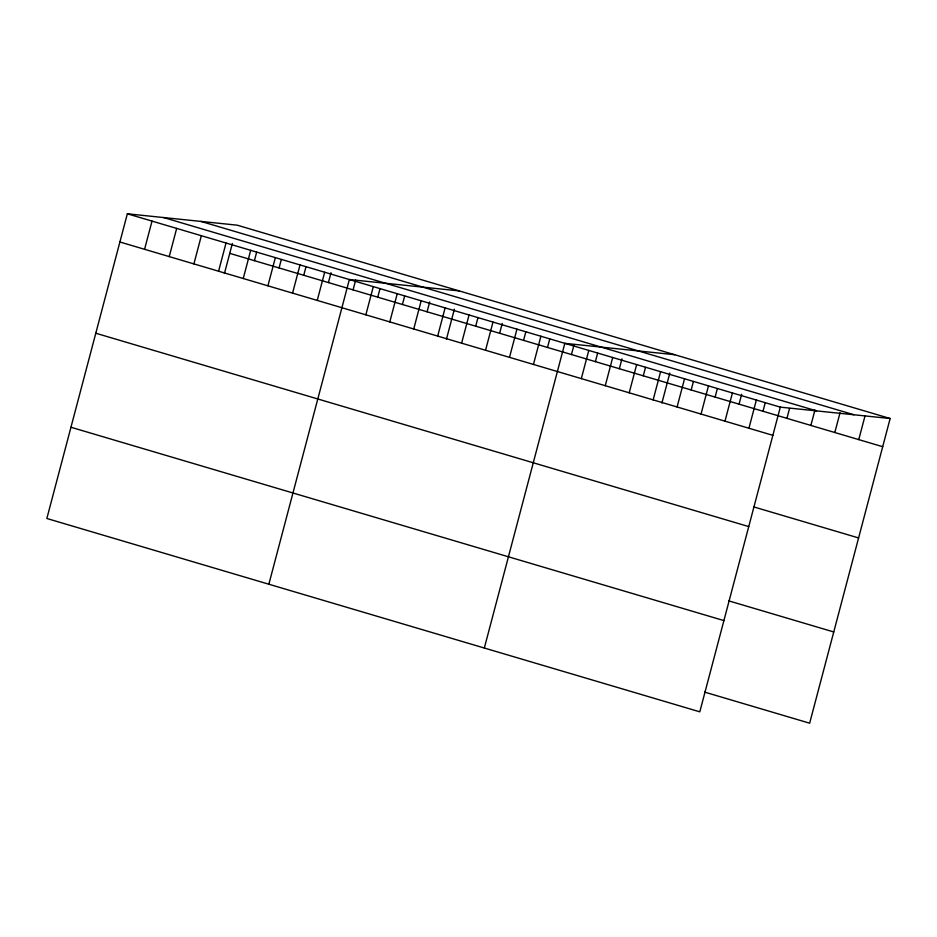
<?xml version="1.0" encoding="UTF-8"?>
<svg xmlns="http://www.w3.org/2000/svg" width="937" height="937" viewBox="0 0 937 937"><rect width="100%" height="100%" fill="white"/><g stroke="black" fill="none" stroke-linecap="round" stroke-linejoin="round"><path stroke-width="1.41" d="M890.15 418.511L237.202 225.173L127.35 213.8L46.85 518.489L699.798 711.827L780.31 407.138L890.15 418.511L809.65 723.2L704.565 692.092M144.567 249.301L152.017 221.109M169.234 256.597L176.683 228.405M193.9 263.906L201.35 235.714M218.579 271.203L226.028 243.011M224.435 273.487L232.353 243.491M243.245 278.512L250.694 250.32M254.419 260.662L256.644 252.205M267.912 285.82L275.361 257.628M279.085 267.97L281.311 259.514M292.578 293.117L300.027 264.925M303.752 275.279L305.989 266.811M317.245 300.426L324.694 272.234M328.418 282.576L331.019 272.714M268.849 584.231L349.36 279.531L459.2 290.903M353.085 289.884L355.685 280.011M365.852 314.82L373.301 286.628M377.752 297.181L379.989 288.725M389.792 321.906L397.241 293.714M402.418 304.49L404.655 296.033M413.732 328.992L421.181 300.8M427.085 311.798L429.696 301.925M437.673 336.078L445.122 307.886M446.434 339.229L454.363 309.233M461.613 343.176L469.062 314.984M475.691 326.181L477.929 317.725M485.553 350.262L493.003 322.07M499.632 333.279L502.244 323.406M509.505 357.348L516.955 329.156M523.572 340.365L525.809 331.909M533.446 364.446L540.895 336.242M547.513 347.451L549.75 338.995M484.324 648.029L564.835 343.34L674.675 354.701M571.465 354.537L574.065 344.675M581.327 378.618L588.776 350.426M595.405 361.635L597.63 353.179M605.267 385.704L612.716 357.512M619.345 368.721L621.945 358.848M629.207 392.802L636.656 364.598M643.286 375.807L645.523 367.351M653.148 399.888L660.597 371.696M661.909 403.027L669.838 373.031M677.088 406.974L684.537 378.782M691.166 389.991L693.403 381.535M701.028 414.06L708.477 385.868M715.107 397.077L717.344 388.621M724.98 421.158L732.429 392.954M739.047 404.163L741.659 394.301M748.921 428.244L756.37 400.052M762.987 411.261L765.224 402.793M786.939 418.347L789.54 408.473M810.88 425.433L814.967 409.926M834.82 432.519L840.032 412.784M858.76 439.617L865.085 415.653M200.951 221.413L853.9 414.751M163.6 217.548L816.56 410.886M127.35 213.8L780.31 407.138M229.752 253.365L882.701 446.703M119.901 241.992L772.861 435.33M753.512 506.835L858.597 537.943M95.797 333.232L748.745 526.582M728.681 600.84L833.754 631.96M70.954 427.249L723.914 620.587"/></g></svg>
